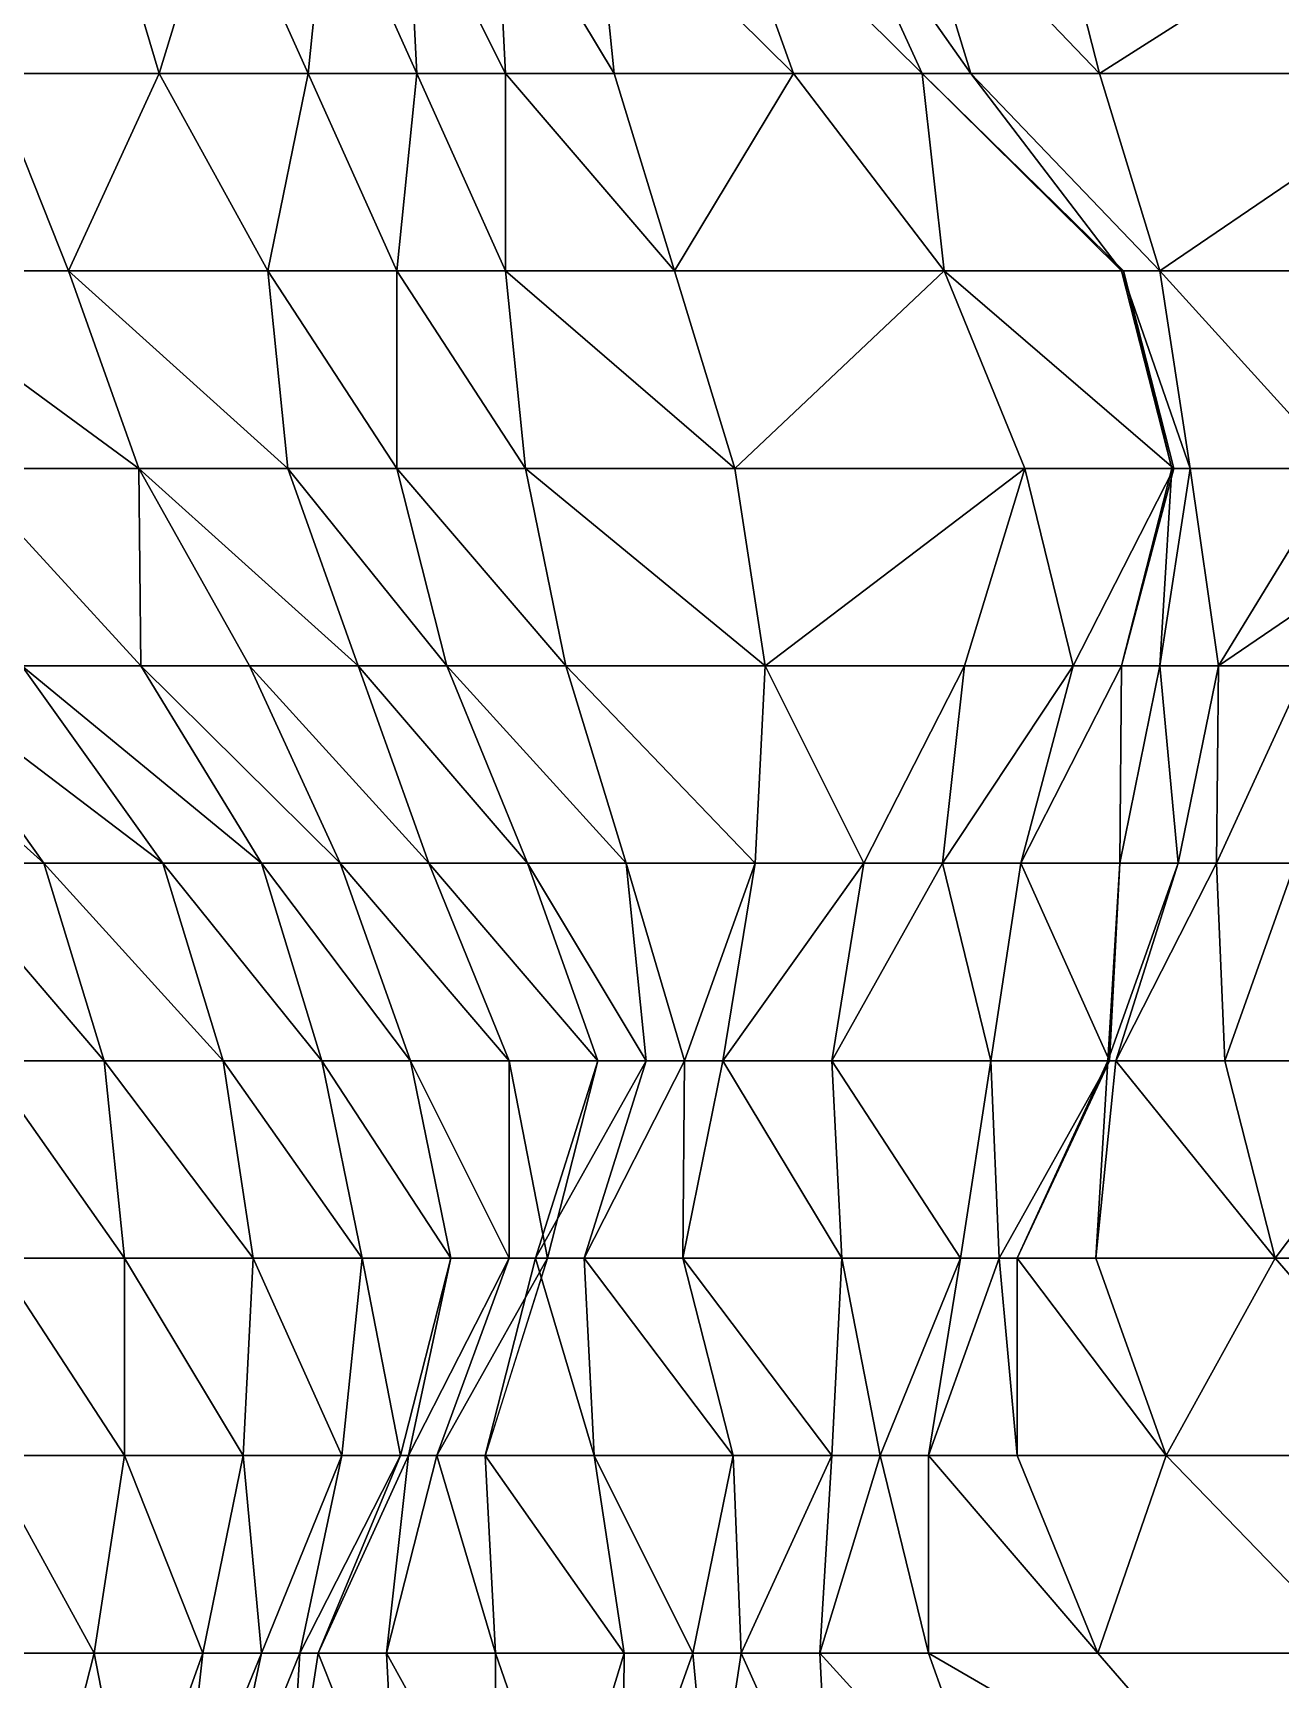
# Model space of a CAD drawing. Header units: metres. Extents: x -137 to 231, y -240 to 234.
# Drawn here: x 117.7 to 155.6, y -210.8 to -160.8 of the extents above; entities that cross this region are included whole.
import ezdxf

# ---------------------------------------------------------------- set-up
doc = ezdxf.new("R2010")
doc.units = ezdxf.units.M

msp = doc.modelspace()

# ---------------------------------------------------------------- linework, layer by layer
for points in [[(116.18053, -156, -519.511), (116.42964, -162, -526.2954), (119.791855, -156, -524.35425), (119.791954, -155.9999, -524.3541)], [(119.791855, -156, -524.35425), (116.42964, -162, -526.2954), (121.56923, -162, -530.2562), (121.56933, -161.9999, -530.2561)], [(119.791855, -156, -524.35425), (121.56923, -162, -530.2562), (123.40315, -156, -529.19745), (123.40325, -155.9999, -529.1973)], [(123.40315, -156, -529.19745), (121.56923, -162, -530.2562), (126.09749, -162, -534.57007), (126.09759, -161.9999, -534.56995)], [(123.40315, -156, -529.19745), (126.09749, -162, -534.57007), (126.70882, -156, -534.21716), (126.708916, -155.9999, -534.21704)], [(126.70882, -156, -534.21716), (126.09749, -162, -534.57007), (129.40315, -162, -539.5898), (129.40326, -161.9999, -539.58966)], [(126.70882, -156, -534.21716), (129.40315, -162, -539.5898), (129.09749, -156, -539.76624), (129.0976, -155.9999, -539.7661)], [(129.09749, -156, -539.76624), (132.09749, -162, -544.9624), (131.79185, -156, -545.13885), (131.79196, -155.9999, -545.13873)], [(129.09749, -156, -539.76624), (129.40315, -162, -539.5898), (132.09749, -162, -544.9624), (132.0976, -161.9999, -544.9623)], [(131.79185, -156, -545.13885), (135.40315, -162, -549.98206), (134.79185, -156, -550.335), (134.79196, -155.9999, -550.3349)], [(131.79185, -156, -545.13885), (132.09749, -162, -544.9624), (135.40315, -162, -549.98206), (135.40326, -161.9999, -549.98193)], [(134.79185, -156, -550.335), (140.8484, -162, -553.7665), (138.70882, -156, -555.0017), (138.70892, -155.9999, -555.0016)], [(134.79185, -156, -550.335), (135.40315, -162, -549.98206), (140.8484, -162, -553.7665), (140.84851, -161.9999, -553.76636)], [(138.70882, -156, -555.0017), (144.76537, -162, -558.4332), (142.01445, -156, -560.0214), (142.01456, -155.9999, -560.0213)], [(138.70882, -156, -555.0017), (140.8484, -162, -553.7665), (144.76537, -162, -558.4332), (144.76547, -161.9999, -558.4331)], [(142.01445, -156, -560.0214), (146.23708, -162, -564.5117), (144.40315, -156, -565.57056), (144.40326, -155.9999, -565.57043)], [(142.01445, -156, -560.0214), (144.76537, -162, -558.4332), (146.23708, -162, -564.5117), (146.23718, -161.9999, -564.5116)], [(144.40315, -156, -565.57056), (150.15404, -162, -569.17847), (148.62578, -156, -570.0608), (148.62589, -155.9999, -570.06067)], [(144.40315, -156, -565.57056), (146.23708, -162, -564.5117), (150.15404, -162, -569.17847), (150.15414, -161.9999, -569.17834)], [(150.15404, -162, -569.17847), (159.57283, -156, -570.6687), (148.62578, -156, -570.0608), (148.62589, -155.9999, -570.06067)], [(150.15404, -162, -569.17847), (160.79546, -162, -569.96277), (159.57283, -156, -570.6687), (159.57294, -155.9999, -570.6686)], [(116.42964, -162, -526.2954), (112.761765, -168, -528.4131), (118.81831, -168, -531.8445), (118.81841, -167.9999, -531.84436)], [(116.42964, -162, -526.2954), (118.81831, -168, -531.8445), (121.56923, -162, -530.2562), (121.56933, -161.9999, -530.2561)], [(121.56923, -162, -530.2562), (118.81831, -168, -531.8445), (124.87489, -168, -535.27594), (124.87499, -167.9999, -535.2758)], [(121.56923, -162, -530.2562), (124.87489, -168, -535.27594), (126.09749, -162, -534.57007), (126.09759, -161.9999, -534.56995)], [(126.09749, -162, -534.57007), (124.87489, -168, -535.27594), (128.79185, -168, -539.94275), (128.79196, -167.9999, -539.9426)], [(126.09749, -162, -534.57007), (128.79185, -168, -539.94275), (129.40315, -162, -539.5898), (129.40326, -161.9999, -539.58966)], [(129.40315, -162, -539.5898), (128.79185, -168, -539.94275), (132.09749, -168, -544.9624), (132.0976, -167.9999, -544.9623)], [(129.40315, -162, -539.5898), (132.09749, -168, -544.9624), (132.09749, -162, -544.9624), (132.0976, -161.9999, -544.9623)], [(132.09749, -162, -544.9624), (137.2371, -168, -548.9232), (135.40315, -162, -549.98206), (135.40326, -161.9999, -549.98193)], [(132.09749, -162, -544.9624), (132.09749, -168, -544.9624), (137.2371, -168, -548.9232), (137.23721, -167.9999, -548.9231)], [(137.2371, -168, -548.9232), (140.8484, -162, -553.7665), (135.40315, -162, -549.98206), (135.40326, -161.9999, -549.98193)], [(137.2371, -168, -548.9232), (145.43324, -168, -551.1194), (140.8484, -162, -553.7665), (140.84851, -161.9999, -553.76636)], [(144.76537, -162, -558.4332), (140.8484, -162, -553.7665), (145.43324, -168, -551.1194), (145.43335, -167.9999, -551.11926)], [(150.82191, -168, -561.8646), (146.23708, -162, -564.5117), (144.76537, -162, -558.4332), (144.76547, -161.9999, -558.4331)], [(144.76537, -162, -558.4332), (145.43324, -168, -551.1194), (150.8785, -168, -554.9038), (150.8786, -167.9999, -554.9037)], [(150.82191, -168, -561.8646), (144.76537, -162, -558.4332), (150.8785, -168, -554.9038), (150.8786, -167.9999, -554.9037)], [(146.23708, -162, -564.5117), (151.98799, -168, -568.1196), (150.15404, -162, -569.17847), (150.15414, -161.9999, -569.17834)], [(146.23708, -162, -564.5117), (150.82191, -168, -561.8646), (151.98799, -168, -568.1196), (151.9881, -167.9999, -568.1195)], [(151.98799, -168, -568.1196), (160.79546, -162, -569.96277), (150.15404, -162, -569.17847), (150.15414, -161.9999, -569.17834)], [(151.98799, -168, -568.1196), (160.18413, -168, -570.3158), (160.79546, -162, -569.96277), (160.79556, -161.9999, -569.96265)], [(112.761765, -168, -528.4131), (120.9579, -174, -530.6092), (118.81831, -168, -531.8445), (118.81841, -167.9999, -531.84436)], [(112.761765, -168, -528.4131), (115.51265, -174, -526.8248), (120.9579, -174, -530.6092), (120.958, -173.9999, -530.6091)], [(118.81831, -168, -531.8445), (125.48619, -174, -534.923), (124.87489, -168, -535.27594), (124.87499, -167.9999, -535.2758)], [(118.81831, -168, -531.8445), (120.9579, -174, -530.6092), (125.48619, -174, -534.923), (125.48629, -173.9999, -534.92285)], [(124.87489, -168, -535.27594), (128.79185, -174, -539.94275), (128.79185, -168, -539.94275), (128.79196, -167.9999, -539.9426)], [(124.87489, -168, -535.27594), (125.48619, -174, -534.923), (128.79185, -174, -539.94275), (128.79196, -173.9999, -539.9426)], [(128.79185, -168, -539.94275), (132.70882, -174, -544.60944), (132.09749, -168, -544.9624), (132.0976, -167.9999, -544.9623)], [(128.79185, -168, -539.94275), (128.79185, -174, -539.94275), (132.70882, -174, -544.60944), (132.70892, -173.9999, -544.6093)], [(132.09749, -168, -544.9624), (139.07103, -174, -547.8644), (137.2371, -168, -548.9232), (137.23721, -167.9999, -548.9231)], [(132.09749, -168, -544.9624), (132.70882, -174, -544.60944), (139.07103, -174, -547.8644), (139.07114, -173.9999, -547.86426)], [(139.07103, -174, -547.8644), (145.43324, -168, -551.1194), (137.2371, -168, -548.9232), (137.23721, -167.9999, -548.9231)], [(139.07103, -174, -547.8644), (147.8785, -174, -549.70764), (145.43324, -168, -551.1194), (145.43335, -167.9999, -551.11926)], [(145.43324, -168, -551.1194), (152.40675, -174, -554.0214), (150.8785, -168, -554.9038), (150.8786, -167.9999, -554.9037)], [(145.43324, -168, -551.1194), (147.8785, -174, -549.70764), (152.40675, -174, -554.0214), (152.40686, -173.9999, -554.0213)], [(150.8785, -168, -554.9038), (152.3502, -174, -560.9823), (150.82191, -168, -561.8646), (150.82202, -167.9999, -561.8645)], [(150.82191, -168, -561.8646), (152.90495, -174, -567.5902), (151.98799, -168, -568.1196), (151.9881, -167.9999, -568.1195)], [(150.82191, -168, -561.8646), (152.3502, -174, -560.9823), (152.90495, -174, -567.5902), (152.90506, -173.9999, -567.5901)], [(150.8785, -168, -554.9038), (152.40675, -174, -554.0214), (152.3502, -174, -560.9823), (152.35031, -173.9999, -560.9822)], [(151.98799, -168, -568.1196), (157.43324, -174, -571.904), (160.18413, -168, -570.3158), (160.18423, -167.9999, -570.3157)], [(151.98799, -168, -568.1196), (152.90495, -174, -567.5902), (157.43324, -174, -571.904), (157.43335, -173.9999, -571.9039)], [(115.51265, -174, -526.8248), (117.40315, -180, -518.8052), (121.01448, -180, -523.6483), (121.01458, -179.9999, -523.6482)], [(120.9579, -174, -530.6092), (115.51265, -174, -526.8248), (121.01448, -180, -523.6483), (121.01458, -179.9999, -523.6482)], [(120.9579, -174, -530.6092), (127.62578, -180, -533.68774), (125.48619, -174, -534.923), (125.48629, -173.9999, -534.92285)], [(120.9579, -174, -530.6092), (121.01448, -180, -523.6483), (124.320114, -180, -528.668), (124.32021, -179.9999, -528.6679)], [(120.9579, -174, -530.6092), (124.320114, -180, -528.668), (127.62578, -180, -533.68774), (127.62588, -179.9999, -533.6876)], [(125.48619, -174, -534.923), (130.32011, -180, -539.06036), (128.79185, -174, -539.94275), (128.79196, -173.9999, -539.9426)], [(125.48619, -174, -534.923), (127.62578, -180, -533.68774), (130.32011, -180, -539.06036), (130.32022, -179.9999, -539.06024)], [(128.79185, -174, -539.94275), (133.93144, -180, -543.90356), (132.70882, -174, -544.60944), (132.70892, -173.9999, -544.6093)], [(128.79185, -174, -539.94275), (130.32011, -180, -539.06036), (133.93144, -180, -543.90356), (133.93155, -179.9999, -543.90344)], [(132.70882, -174, -544.60944), (139.98799, -180, -547.335), (139.07103, -174, -547.8644), (139.07114, -173.9999, -547.86426)], [(132.70882, -174, -544.60944), (133.93144, -180, -543.90356), (139.98799, -180, -547.335), (139.9881, -179.9999, -547.3349)], [(139.98799, -180, -547.335), (147.8785, -174, -549.70764), (139.07103, -174, -547.8644), (139.07114, -173.9999, -547.86426)], [(139.98799, -180, -547.335), (146.04457, -180, -550.7665), (147.8785, -174, -549.70764), (147.8786, -173.9999, -549.7075)], [(147.8785, -174, -549.70764), (146.04457, -180, -550.7665), (149.3502, -180, -555.78613), (149.35031, -179.9999, -555.786)], [(147.8785, -174, -549.70764), (149.3502, -180, -555.78613), (152.40675, -174, -554.0214), (152.40686, -173.9999, -554.0213)], [(152.40675, -174, -554.0214), (149.3502, -180, -555.78613), (150.82191, -180, -561.8646), (150.82202, -179.9999, -561.8645)], [(152.40675, -174, -554.0214), (150.82191, -180, -561.8646), (152.3502, -174, -560.9823), (152.35031, -173.9999, -560.9822)], [(152.3502, -174, -560.9823), (150.82191, -180, -561.8646), (151.98799, -180, -568.1196), (151.9881, -179.9999, -568.1195)], [(152.3502, -174, -560.9823), (151.98799, -180, -568.1196), (152.90495, -174, -567.5902), (152.90506, -173.9999, -567.5901)], [(152.90495, -174, -567.5902), (151.98799, -180, -568.1196), (153.76537, -180, -574.0216), (153.76547, -179.9999, -574.0215)], [(152.90495, -174, -567.5902), (153.76537, -180, -574.0216), (157.43324, -174, -571.904), (157.43335, -173.9999, -571.9039)], [(153.76537, -180, -574.0216), (156.4597, -180, -579.3943), (162.57283, -174, -575.86487), (162.57294, -173.9999, -575.86475)], [(153.76537, -180, -574.0216), (162.57283, -174, -575.86487), (157.43324, -174, -571.904), (157.43335, -173.9999, -571.9039)], [(111.40315, -180, -508.41284), (118.07103, -186, -511.49133), (113.791855, -180, -513.9619), (113.791954, -179.9999, -513.9618)], [(111.40315, -180, -508.41284), (114.765366, -186, -506.47165), (118.07103, -186, -511.49133), (118.07113, -185.9999, -511.49124)], [(113.791855, -180, -513.9619), (121.68236, -186, -516.33453), (117.40315, -180, -518.8052), (117.40325, -179.9999, -518.80505)], [(113.791855, -180, -513.9619), (118.07103, -186, -511.49133), (121.68236, -186, -516.33453), (121.68246, -185.9999, -516.3344)], [(117.40315, -180, -518.8052), (124.68236, -186, -521.5307), (121.01448, -180, -523.6483), (121.01458, -179.9999, -523.6482)], [(117.40315, -180, -518.8052), (121.68236, -186, -516.33453), (124.68236, -186, -521.5307), (124.68246, -185.9999, -521.5306)], [(121.01448, -180, -523.6483), (127.07103, -186, -527.0798), (124.320114, -180, -528.668), (124.32021, -179.9999, -528.6679)], [(121.01448, -180, -523.6483), (124.68236, -186, -521.5307), (127.07103, -186, -527.0798), (127.07113, -185.9999, -527.07965)], [(124.320114, -180, -528.668), (129.76537, -186, -532.4524), (127.62578, -180, -533.68774), (127.62588, -179.9999, -533.6876)], [(124.320114, -180, -528.668), (127.07103, -186, -527.0798), (129.76537, -186, -532.4524), (129.76547, -185.9999, -532.4523)], [(127.62578, -180, -533.68774), (132.76537, -186, -537.64856), (130.32011, -180, -539.06036), (130.32022, -179.9999, -539.06024)], [(127.62578, -180, -533.68774), (129.76537, -186, -532.4524), (132.76537, -186, -537.64856), (132.76547, -185.9999, -537.64844)], [(130.32011, -180, -539.06036), (135.76537, -186, -542.8447), (133.93144, -180, -543.90356), (133.93155, -179.9999, -543.90344)], [(130.32011, -180, -539.06036), (132.76537, -186, -537.64856), (135.76537, -186, -542.8447), (135.76547, -185.9999, -542.8446)], [(133.93144, -180, -543.90356), (139.68236, -186, -547.5115), (139.98799, -180, -547.335), (139.9881, -179.9999, -547.3349)], [(133.93144, -180, -543.90356), (135.76537, -186, -542.8447), (139.68236, -186, -547.5115), (139.68246, -185.9999, -547.51135)], [(139.98799, -180, -547.335), (139.68236, -186, -547.5115), (142.98799, -186, -552.5311), (142.9881, -185.9999, -552.531)], [(139.98799, -180, -547.335), (142.98799, -186, -552.5311), (146.04457, -180, -550.7665), (146.04468, -179.9999, -550.76636)], [(146.04457, -180, -550.7665), (142.98799, -186, -552.5311), (145.37666, -186, -558.08026), (145.37677, -185.9999, -558.08014)], [(146.04457, -180, -550.7665), (145.37666, -186, -558.08026), (149.3502, -180, -555.78613), (149.35031, -179.9999, -555.786)], [(149.3502, -180, -555.78613), (145.37666, -186, -558.08026), (147.76537, -186, -563.62933), (147.76547, -185.9999, -563.6292)], [(149.3502, -180, -555.78613), (147.76537, -186, -563.62933), (150.82191, -180, -561.8646), (150.82202, -179.9999, -561.8645)], [(150.82191, -180, -561.8646), (147.76537, -186, -563.62933), (150.76537, -186, -568.8255), (150.76547, -185.9999, -568.8254)], [(150.82191, -180, -561.8646), (150.76537, -186, -568.8255), (151.98799, -180, -568.1196), (151.9881, -179.9999, -568.1195)], [(151.98799, -180, -568.1196), (150.76537, -186, -568.8255), (152.54274, -186, -574.72754), (152.54285, -185.9999, -574.7274)], [(151.98799, -180, -568.1196), (152.54274, -186, -574.72754), (153.76537, -180, -574.0216), (153.76547, -179.9999, -574.0215)], [(153.76537, -180, -574.0216), (152.54274, -186, -574.72754), (153.70879, -186, -580.98254), (153.7089, -185.9999, -580.9824)], [(153.76537, -180, -574.0216), (153.70879, -186, -580.98254), (156.4597, -180, -579.3943), (156.45981, -179.9999, -579.39417)], [(156.4597, -180, -579.3943), (153.70879, -186, -580.98254), (156.09749, -186, -586.5316), (156.0976, -185.9999, -586.5315)], [(114.765366, -186, -506.47165), (119.90498, -192, -510.43253), (118.07103, -186, -511.49133), (118.07113, -185.9999, -511.49124)], [(114.765366, -186, -506.47165), (116.293655, -192, -505.5893), (119.90498, -192, -510.43253), (119.90508, -191.9999, -510.43243)], [(118.07103, -186, -511.49133), (123.51628, -192, -515.27576), (121.68236, -186, -516.33453), (121.68246, -185.9999, -516.3344)], [(118.07103, -186, -511.49133), (119.90498, -192, -510.43253), (123.51628, -192, -515.27576), (123.51638, -191.9999, -515.27563)], [(121.68236, -186, -516.33453), (126.51628, -192, -520.4719), (124.68236, -186, -521.5307), (124.68246, -185.9999, -521.5306)], [(121.68236, -186, -516.33453), (123.51628, -192, -515.27576), (126.51628, -192, -520.4719), (126.51638, -191.9999, -520.4718)], [(124.68236, -186, -521.5307), (129.21062, -192, -525.8445), (127.07103, -186, -527.0798), (127.07113, -185.9999, -527.07965)], [(124.68236, -186, -521.5307), (126.51628, -192, -520.4719), (129.21062, -192, -525.8445), (129.21072, -191.9999, -525.84436)], [(127.07103, -186, -527.0798), (132.21062, -192, -531.04065), (129.76537, -186, -532.4524), (129.76547, -185.9999, -532.4523)], [(127.07103, -186, -527.0798), (129.21062, -192, -525.8445), (132.21062, -192, -531.04065), (132.21072, -191.9999, -531.0405)], [(129.76537, -186, -532.4524), (134.90498, -192, -536.4133), (132.76537, -186, -537.64856), (132.76547, -185.9999, -537.64844)], [(129.76537, -186, -532.4524), (132.21062, -192, -531.04065), (134.90498, -192, -536.4133), (134.90509, -191.9999, -536.4132)], [(132.76537, -186, -537.64856), (136.3767, -192, -542.4918), (135.76537, -186, -542.8447), (135.76547, -185.9999, -542.8446)], [(132.76537, -186, -537.64856), (134.90498, -192, -536.4133), (136.3767, -192, -542.4918), (136.3768, -191.9999, -542.4917)], [(135.76537, -186, -542.8447), (137.54274, -192, -548.74677), (139.68236, -186, -547.5115), (139.68246, -185.9999, -547.51135)], [(135.76537, -186, -542.8447), (136.3767, -192, -542.4918), (137.54274, -192, -548.74677), (137.54285, -191.9999, -548.74664)], [(139.68236, -186, -547.5115), (137.54274, -192, -548.74677), (138.70882, -192, -555.0017), (138.70892, -191.9999, -555.0016)], [(139.68236, -186, -547.5115), (138.70882, -192, -555.0017), (142.98799, -186, -552.5311), (142.9881, -185.9999, -552.531)], [(142.98799, -186, -552.5311), (138.70882, -192, -555.0017), (142.01445, -192, -560.0214), (142.01456, -191.9999, -560.0213)], [(142.98799, -186, -552.5311), (142.01445, -192, -560.0214), (145.37666, -186, -558.08026), (145.37677, -185.9999, -558.08014)], [(145.37666, -186, -558.08026), (142.01445, -192, -560.0214), (146.8484, -192, -564.15875), (146.84851, -191.9999, -564.1586)], [(145.37666, -186, -558.08026), (146.8484, -192, -564.15875), (147.76537, -186, -563.62933), (147.76547, -185.9999, -563.6292)], [(147.76537, -186, -563.62933), (146.8484, -192, -564.15875), (150.4597, -192, -569.00195), (150.45981, -191.9999, -569.00183)], [(147.76537, -186, -563.62933), (150.4597, -192, -569.00195), (150.76537, -186, -568.8255), (150.76547, -185.9999, -568.8254)], [(150.76537, -186, -568.8255), (150.40315, -192, -575.9628), (152.54274, -186, -574.72754), (152.54285, -185.9999, -574.7274)], [(150.76537, -186, -568.8255), (150.4597, -192, -569.00195), (150.40315, -192, -575.9628), (150.40326, -191.9999, -575.9627)], [(152.54274, -186, -574.72754), (150.40315, -192, -575.9628), (150.65224, -192, -582.7472), (150.65234, -191.9999, -582.7471)], [(152.54274, -186, -574.72754), (150.65224, -192, -582.7472), (153.70879, -186, -580.98254), (153.7089, -185.9999, -580.9824)], [(153.70879, -186, -580.98254), (150.65224, -192, -582.7472), (153.9579, -192, -587.76685), (153.95801, -191.9999, -587.7667)], [(153.70879, -186, -580.98254), (153.9579, -192, -587.76685), (156.09749, -186, -586.5316), (156.0976, -185.9999, -586.5315)], [(156.09749, -186, -586.5316), (153.9579, -192, -587.76685), (160.01445, -192, -591.19836), (160.01456, -191.9999, -591.19824)], [(116.293655, -192, -505.5893), (120.51628, -198, -510.0796), (119.90498, -192, -510.43253), (119.90508, -191.9999, -510.43243)], [(116.293655, -192, -505.5893), (116.59932, -198, -505.4128), (120.51628, -198, -510.0796), (120.51638, -197.9999, -510.0795)], [(119.90498, -192, -510.43253), (124.43324, -198, -514.74634), (123.51628, -192, -515.27576), (123.51638, -191.9999, -515.27563)], [(119.90498, -192, -510.43253), (120.51628, -198, -510.0796), (124.43324, -198, -514.74634), (124.43334, -197.9999, -514.7462)], [(123.51628, -192, -515.27576), (127.73891, -198, -519.766), (126.51628, -192, -520.4719), (126.51638, -191.9999, -520.4718)], [(123.51628, -192, -515.27576), (124.43324, -198, -514.74634), (127.73891, -198, -519.766), (127.739006, -197.9999, -519.76587)], [(126.51628, -192, -520.4719), (130.43324, -198, -525.1386), (129.21062, -192, -525.8445), (129.21072, -191.9999, -525.84436)], [(126.51628, -192, -520.4719), (127.73891, -198, -519.766), (130.43324, -198, -525.1386), (130.43335, -197.9999, -525.1385)], [(129.21062, -192, -525.8445), (132.21062, -198, -531.04065), (132.21062, -192, -531.04065), (132.21072, -191.9999, -531.0405)], [(129.21062, -192, -525.8445), (130.43324, -198, -525.1386), (132.21062, -198, -531.04065), (132.21072, -197.9999, -531.0405)], [(132.21062, -192, -531.04065), (133.3767, -198, -537.29565), (134.90498, -192, -536.4133), (134.90509, -191.9999, -536.4132)], [(132.21062, -192, -531.04065), (132.21062, -198, -531.04065), (133.3767, -198, -537.29565), (133.3768, -197.9999, -537.29553)], [(134.90498, -192, -536.4133), (133.01448, -198, -544.433), (136.3767, -192, -542.4918), (136.3768, -191.9999, -542.4917)], [(134.90498, -192, -536.4133), (133.3767, -198, -537.29565), (133.01448, -198, -544.433), (133.01459, -197.9999, -544.43286)], [(136.3767, -192, -542.4918), (133.01448, -198, -544.433), (134.48619, -198, -550.5115), (134.4863, -197.9999, -550.51135)], [(136.3767, -192, -542.4918), (134.48619, -198, -550.5115), (137.54274, -192, -548.74677), (137.54285, -191.9999, -548.74664)], [(137.54274, -192, -548.74677), (134.48619, -198, -550.5115), (137.48619, -198, -555.70764), (137.4863, -197.9999, -555.7075)], [(137.54274, -192, -548.74677), (137.48619, -198, -555.70764), (138.70882, -192, -555.0017), (138.70892, -191.9999, -555.0016)], [(138.70882, -192, -555.0017), (137.48619, -198, -555.70764), (142.32011, -198, -559.845), (142.32022, -197.9999, -559.84485)], [(138.70882, -192, -555.0017), (142.32011, -198, -559.845), (142.01445, -192, -560.0214), (142.01456, -191.9999, -560.0213)], [(142.01445, -192, -560.0214), (145.93141, -198, -564.6882), (146.8484, -192, -564.15875), (146.84851, -191.9999, -564.1586)], [(142.01445, -192, -560.0214), (142.32011, -198, -559.845), (145.93141, -198, -564.6882), (145.93152, -197.9999, -564.68805)], [(146.8484, -192, -564.15875), (145.93141, -198, -564.6882), (147.09749, -198, -570.9431), (147.0976, -197.9999, -570.943)], [(146.8484, -192, -564.15875), (147.09749, -198, -570.9431), (150.4597, -192, -569.00195), (150.45981, -191.9999, -569.00183)], [(150.4597, -192, -569.00195), (147.09749, -198, -570.9431), (147.65224, -198, -577.551), (147.65234, -197.9999, -577.5509)], [(150.4597, -192, -569.00195), (147.65224, -198, -577.551), (150.40315, -192, -575.9628), (150.40326, -191.9999, -575.9627)], [(150.40315, -192, -575.9628), (147.65224, -198, -577.551), (150.04094, -198, -583.10016), (150.04105, -197.9999, -583.10004)], [(150.40315, -192, -575.9628), (150.04094, -198, -583.10016), (150.65224, -192, -582.7472), (150.65234, -191.9999, -582.7471)], [(150.65224, -192, -582.7472), (150.04094, -198, -583.10016), (155.48619, -198, -586.8845), (155.4863, -197.9999, -586.8844)], [(150.65224, -192, -582.7472), (155.48619, -198, -586.8845), (153.9579, -192, -587.76685), (153.95801, -191.9999, -587.7667)], [(155.48619, -198, -586.8845), (160.01445, -192, -591.19836), (153.9579, -192, -587.76685), (153.95801, -191.9999, -587.7667)], [(155.48619, -198, -586.8845), (163.98799, -198, -588.90424), (160.01445, -192, -591.19836), (160.01456, -191.9999, -591.19824)], [(116.59932, -198, -505.4128), (116.293655, -204, -505.5893), (120.51628, -204, -510.0796), (120.51638, -203.9999, -510.0795)], [(116.59932, -198, -505.4128), (120.51628, -204, -510.0796), (120.51628, -198, -510.0796), (120.51638, -197.9999, -510.0795)], [(120.51628, -198, -510.0796), (124.12758, -204, -514.9228), (124.43324, -198, -514.74634), (124.43334, -197.9999, -514.7462)], [(120.51628, -198, -510.0796), (120.51628, -204, -510.0796), (124.12758, -204, -514.9228), (124.12768, -203.9999, -514.92267)], [(124.43324, -198, -514.74634), (124.12758, -204, -514.9228), (127.12758, -204, -520.11896), (127.12768, -203.9999, -520.11884)], [(124.43324, -198, -514.74634), (127.12758, -204, -520.11896), (127.73891, -198, -519.766), (127.739006, -197.9999, -519.76587)], [(127.73891, -198, -519.766), (127.12758, -204, -520.11896), (128.90498, -204, -526.021), (128.90509, -203.9999, -526.0209)], [(127.73891, -198, -519.766), (128.90498, -204, -526.021), (130.43324, -198, -525.1386), (130.43335, -197.9999, -525.1385)], [(130.43324, -198, -525.1386), (128.90498, -204, -526.021), (129.15407, -204, -532.80536), (129.15417, -203.9999, -532.80524)], [(130.43324, -198, -525.1386), (129.15407, -204, -532.80536), (132.21062, -198, -531.04065), (132.21072, -197.9999, -531.0405)], [(132.21062, -198, -531.04065), (129.15407, -204, -532.80536), (130.01448, -204, -539.2368), (130.01459, -203.9999, -539.2367)], [(132.21062, -198, -531.04065), (130.01448, -204, -539.2368), (133.3767, -198, -537.29565), (133.3768, -197.9999, -537.29553)], [(133.3767, -198, -537.29565), (130.01448, -204, -539.2368), (131.48619, -204, -545.3153), (131.4863, -203.9999, -545.3152)], [(133.3767, -198, -537.29565), (131.48619, -204, -545.3153), (133.01448, -198, -544.433), (133.01459, -197.9999, -544.43286)], [(133.01448, -198, -544.433), (131.48619, -204, -545.3153), (134.79185, -204, -550.335), (134.79196, -203.9999, -550.3349)], [(133.01448, -198, -544.433), (134.79185, -204, -550.335), (134.48619, -198, -550.5115), (134.4863, -197.9999, -550.51135)], [(134.48619, -198, -550.5115), (139.01448, -204, -554.82526), (137.48619, -198, -555.70764), (137.4863, -197.9999, -555.7075)], [(134.48619, -198, -550.5115), (134.79185, -204, -550.335), (139.01448, -204, -554.82526), (139.01459, -203.9999, -554.82513)], [(137.48619, -198, -555.70764), (142.01445, -204, -560.0214), (142.32011, -198, -559.845), (142.32022, -197.9999, -559.84485)], [(137.48619, -198, -555.70764), (139.01448, -204, -554.82526), (142.01445, -204, -560.0214), (142.01456, -203.9999, -560.0213)], [(142.32011, -198, -559.845), (142.01445, -204, -560.0214), (143.48619, -204, -566.0999), (143.4863, -203.9999, -566.0998)], [(142.32011, -198, -559.845), (143.48619, -204, -566.0999), (145.93141, -198, -564.6882), (145.93152, -197.9999, -564.68805)], [(145.93141, -198, -564.6882), (143.48619, -204, -566.0999), (144.9579, -204, -572.17847), (144.95801, -203.9999, -572.17834)], [(145.93141, -198, -564.6882), (144.9579, -204, -572.17847), (147.09749, -198, -570.9431), (147.0976, -197.9999, -570.943)], [(147.09749, -198, -570.9431), (144.9579, -204, -572.17847), (147.65224, -204, -577.551), (147.65234, -203.9999, -577.5509)], [(147.09749, -198, -570.9431), (147.65224, -204, -577.551), (147.65224, -198, -577.551), (147.65234, -197.9999, -577.5509)], [(147.65224, -198, -577.551), (152.18053, -204, -581.86487), (150.04094, -198, -583.10016), (150.04105, -197.9999, -583.10004)], [(147.65224, -198, -577.551), (147.65224, -204, -577.551), (152.18053, -204, -581.86487), (152.18063, -203.9999, -581.86475)], [(152.18053, -204, -581.86487), (155.48619, -198, -586.8845), (150.04094, -198, -583.10016), (150.04105, -197.9999, -583.10004)], [(152.18053, -204, -581.86487), (160.68233, -204, -583.8845), (155.48619, -198, -586.8845), (155.4863, -197.9999, -586.8844)], [(160.68233, -204, -583.8845), (163.98799, -198, -588.90424), (155.48619, -198, -586.8845), (155.4863, -197.9999, -586.8844)], [(116.293655, -204, -505.5893), (115.37669, -210, -506.1187), (119.59932, -210, -510.60898), (119.59942, -209.9999, -510.6089)], [(116.293655, -204, -505.5893), (119.59932, -210, -510.60898), (120.51628, -204, -510.0796), (120.51638, -203.9999, -510.0795)], [(120.51628, -204, -510.0796), (119.59932, -210, -510.60898), (122.90498, -210, -515.62866), (122.90508, -209.9999, -515.62854)], [(120.51628, -204, -510.0796), (122.90498, -210, -515.62866), (124.12758, -204, -514.9228), (124.12768, -203.9999, -514.92267)], [(124.12758, -204, -514.9228), (122.90498, -210, -515.62866), (124.68236, -210, -521.5307), (124.68246, -209.9999, -521.5306)], [(124.12758, -204, -514.9228), (124.68236, -210, -521.5307), (127.12758, -204, -520.11896), (127.12768, -203.9999, -520.11884)], [(127.12758, -204, -520.11896), (124.68236, -210, -521.5307), (125.848404, -210, -527.78564), (125.8485, -209.9999, -527.7855)], [(127.12758, -204, -520.11896), (125.848404, -210, -527.78564), (128.90498, -204, -526.021), (128.90509, -203.9999, -526.0209)], [(128.90498, -204, -526.021), (125.848404, -210, -527.78564), (126.40315, -210, -534.3936), (126.40325, -209.9999, -534.3935)], [(128.90498, -204, -526.021), (126.40315, -210, -534.3936), (129.15407, -204, -532.80536), (129.15417, -203.9999, -532.80524)], [(129.15407, -204, -532.80536), (126.40315, -210, -534.3936), (128.48619, -210, -540.11914), (128.4863, -209.9999, -540.119)], [(129.15407, -204, -532.80536), (128.48619, -210, -540.11914), (130.01448, -204, -539.2368), (130.01459, -203.9999, -539.2367)], [(130.01448, -204, -539.2368), (128.48619, -210, -540.11914), (131.79185, -210, -545.13885), (131.79196, -209.9999, -545.13873)], [(130.01448, -204, -539.2368), (131.79185, -210, -545.13885), (131.48619, -204, -545.3153), (131.4863, -203.9999, -545.3152)], [(131.48619, -204, -545.3153), (135.70882, -210, -549.8056), (134.79185, -204, -550.335), (134.79196, -203.9999, -550.3349)], [(131.48619, -204, -545.3153), (131.79185, -210, -545.13885), (135.70882, -210, -549.8056), (135.70892, -209.9999, -549.8055)], [(134.79185, -204, -550.335), (137.79185, -210, -555.5311), (139.01448, -204, -554.82526), (139.01459, -203.9999, -554.82513)], [(134.79185, -204, -550.335), (135.70882, -210, -549.8056), (137.79185, -210, -555.5311), (137.79196, -209.9999, -555.531)], [(139.01448, -204, -554.82526), (137.79185, -210, -555.5311), (139.26357, -210, -561.6097), (139.26367, -209.9999, -561.60956)], [(139.01448, -204, -554.82526), (139.26357, -210, -561.6097), (142.01445, -204, -560.0214), (142.01456, -203.9999, -560.0213)], [(142.01445, -204, -560.0214), (139.26357, -210, -561.6097), (141.65224, -210, -567.15875), (141.65234, -209.9999, -567.1586)], [(142.01445, -204, -560.0214), (141.65224, -210, -567.15875), (143.48619, -204, -566.0999), (143.4863, -203.9999, -566.0998)], [(143.48619, -204, -566.0999), (141.65224, -210, -567.15875), (144.9579, -210, -572.17847), (144.95801, -209.9999, -572.17834)], [(143.48619, -204, -566.0999), (144.9579, -210, -572.17847), (144.9579, -204, -572.17847), (144.95801, -203.9999, -572.17834)], [(144.9579, -204, -572.17847), (150.09749, -210, -576.1393), (147.65224, -204, -577.551), (147.65234, -203.9999, -577.5509)], [(144.9579, -204, -572.17847), (144.9579, -210, -572.17847), (150.09749, -210, -576.1393), (150.0976, -209.9999, -576.13916)], [(152.18053, -204, -581.86487), (147.65224, -204, -577.551), (150.09749, -210, -576.1393), (150.0976, -209.9999, -576.13916)], [(152.18053, -204, -581.86487), (150.09749, -210, -576.1393), (157.98799, -210, -578.51196), (157.9881, -209.9999, -578.51184)], [(160.68233, -204, -583.8845), (152.18053, -204, -581.86487), (157.98799, -210, -578.51196), (157.9881, -209.9999, -578.51184)], [(115.37669, -210, -506.1187), (114.15407, -216, -506.8246), (118.07103, -216, -511.49133), (118.07113, -215.9999, -511.49124)], [(115.37669, -210, -506.1187), (118.07103, -216, -511.49133), (119.59932, -210, -510.60898), (119.59942, -209.9999, -510.6089)], [(119.59932, -210, -510.60898), (118.07103, -216, -511.49133), (120.765366, -216, -516.86395), (120.765465, -215.9999, -516.86383)], [(119.59932, -210, -510.60898), (120.765366, -216, -516.86395), (122.90498, -210, -515.62866), (122.90508, -209.9999, -515.62854)], [(122.90498, -210, -515.62866), (120.765366, -216, -516.86395), (122.23711, -216, -522.9425), (122.237206, -215.9999, -522.9424)], [(122.90498, -210, -515.62866), (122.23711, -216, -522.9425), (124.68236, -210, -521.5307), (124.68246, -209.9999, -521.5306)], [(124.68236, -210, -521.5307), (122.23711, -216, -522.9425), (123.40315, -216, -529.19745), (123.40325, -215.9999, -529.1973)], [(124.68236, -210, -521.5307), (123.40315, -216, -529.19745), (125.848404, -210, -527.78564), (125.8485, -209.9999, -527.7855)], [(125.848404, -210, -527.78564), (123.40315, -216, -529.19745), (125.48619, -216, -534.923), (125.48629, -215.9999, -534.92285)], [(125.848404, -210, -527.78564), (125.48619, -216, -534.923), (126.40315, -210, -534.3936), (126.40325, -209.9999, -534.3935)], [(126.40315, -210, -534.3936), (125.48619, -216, -534.923), (128.79185, -216, -539.94275), (128.79196, -215.9999, -539.9426)], [(126.40315, -210, -534.3936), (128.79185, -216, -539.94275), (128.48619, -210, -540.11914), (128.4863, -209.9999, -540.119)], [(128.48619, -210, -540.11914), (131.79185, -216, -545.13885), (131.79185, -210, -545.13885), (131.79196, -209.9999, -545.13873)], [(128.48619, -210, -540.11914), (128.79185, -216, -539.94275), (131.79185, -216, -545.13885), (131.79196, -215.9999, -545.13873)], [(131.79185, -210, -545.13885), (133.8749, -216, -550.8644), (135.70882, -210, -549.8056), (135.70892, -209.9999, -549.8055)], [(131.79185, -210, -545.13885), (131.79185, -216, -545.13885), (133.8749, -216, -550.8644), (133.875, -215.9999, -550.86426)], [(135.70882, -210, -549.8056), (133.8749, -216, -550.8644), (135.65227, -216, -556.7665), (135.65237, -215.9999, -556.76636)], [(135.70882, -210, -549.8056), (135.65227, -216, -556.7665), (137.79185, -210, -555.5311), (137.79196, -209.9999, -555.531)], [(137.79185, -210, -555.5311), (135.65227, -216, -556.7665), (138.34657, -216, -562.13904), (138.34668, -215.9999, -562.1389)], [(137.79185, -210, -555.5311), (138.34657, -216, -562.13904), (139.26357, -210, -561.6097), (139.26367, -209.9999, -561.60956)], [(139.26357, -210, -561.6097), (138.34657, -216, -562.13904), (141.9579, -216, -566.9823), (141.95801, -215.9999, -566.9822)], [(139.26357, -210, -561.6097), (141.9579, -216, -566.9823), (141.65224, -210, -567.15875), (141.65234, -209.9999, -567.1586)], [(141.65224, -210, -567.15875), (147.09749, -216, -570.9431), (144.9579, -210, -572.17847), (144.95801, -209.9999, -572.17834)], [(141.65224, -210, -567.15875), (141.9579, -216, -566.9823), (147.09749, -216, -570.9431), (147.0976, -215.9999, -570.943)], [(144.9579, -210, -572.17847), (155.29362, -216, -573.1393), (150.09749, -210, -576.1393), (150.0976, -209.9999, -576.13916)], [(144.9579, -210, -572.17847), (147.09749, -216, -570.9431), (155.29362, -216, -573.1393), (155.29373, -215.9999, -573.13916)], [(157.98799, -210, -578.51196), (150.09749, -210, -576.1393), (155.29362, -216, -573.1393), (155.29373, -215.9999, -573.13916)], [(157.98799, -210, -578.51196), (155.29362, -216, -573.1393), (164.10112, -216, -574.98254), (164.10123, -215.9999, -574.9824)]]:
    msp.add_3dface(points)

doc.saveas('drawing.dxf')
